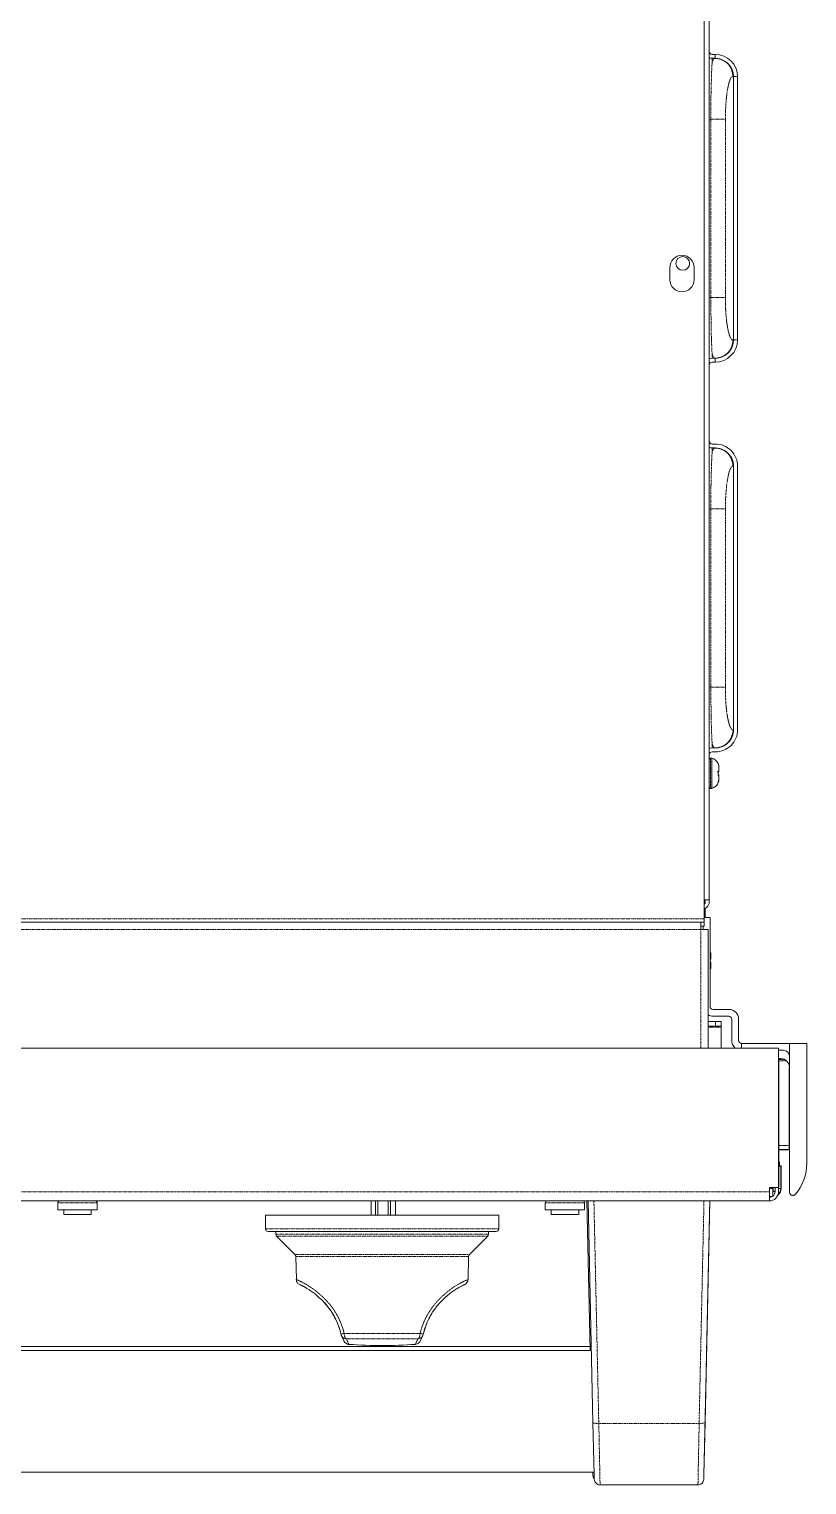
# Model space of a CAD drawing. Header units: millimetres. Extents: x 60499 to 556746, y 248297 to 497145.
# Drawn here: x 369468 to 376167, y 376752 to 389301 of the extents above; entities that cross this region are included whole.
import ezdxf

# ---------------------------------------------------------------- set-up
doc = ezdxf.new("R2010")
doc.units = ezdxf.units.MM
doc.linetypes.add('PHANTOM', pattern=[20, 10, -2, 2, -2, 2, -2])

msp = doc.modelspace()

# ---------------------------------------------------------------- linework, layer by layer
at = {"color": 7, "lineweight": 13, "ltscale": 0.03937}
for p, q in [((375326, 381796), (375326, 393029)), ((375284, 389995), (375284, 381630)), ((375536, 388892), (375536, 386621)), ((375569, 388892), (375569, 386621)), ((375569, 388892), (375569, 386621)), ((375536, 385533), (375536, 383261)), ((375570, 385533), (375570, 383261)), ((375334, 380876), (375334, 381644)), ((375255, 381601), (352102, 381601)), ((375317, 381538), (375317, 380517)), ((351433, 380517), (375924, 380517)), ((375924, 379314), (375924, 380517)), ((376018, 380556), (376018, 379273)), ((376167, 379525), (376167, 380556)), ((375927, 380381), (375927, 379595)), ((376016, 380351), (376016, 379678)), ((351513, 379199), (375844, 379199)), ((374272, 379199), (374300, 377911)), ((374283, 379199), (374325, 377288)), ((375332, 379199), (375290, 377288)), ((371503, 379078), (373515, 379078)), ((371526, 378937), (373492, 378937)), ((353097, 377911), (374311, 377911)), ((353098, 377944), (374300, 377944)), ((353074, 376861), (374334, 376861)), ((374386, 376752), (375229, 376752))]:
    msp.add_line(p, q, dxfattribs=at)
at = {"color": 7, "lineweight": 13, "ltscale": 0.000752847}
for p, q in [((375377, 389083), (375351, 389083)), ((375377, 389049), (375351, 389049)), ((375377, 386464), (375351, 386464)), ((375377, 386430), (375351, 386430))]:
    msp.add_line(p, q, dxfattribs=at)
at = {"color": 7, "linetype": 'PHANTOM', "lineweight": 13, "ltscale": 0.00112}
for p, q in [((375351, 389012), (375351, 389049)), ((375351, 385652), (375351, 385690)), ((375351, 383142), (375351, 383104))]:
    msp.add_line(p, q, dxfattribs=at)
at = {"color": 7, "lineweight": 13, "ltscale": 0.001}
msp.add_line((375377, 389049), (375377, 389083), dxfattribs=at)
at = {"color": 7, "linetype": 'PHANTOM', "lineweight": 13, "ltscale": 0.00017842}
for p, q in [((375530, 388892), (375536, 388892)), ((375536, 386621), (375530, 386621)), ((375530, 385533), (375536, 385533))]:
    msp.add_line(p, q, dxfattribs=at)
at = {"color": 7, "linetype": 'PHANTOM', "lineweight": 13, "ltscale": 0.000984733}
for p, q in [((375536, 388892), (375569, 388892)), ((375536, 386621), (375569, 386621))]:
    msp.add_line(p, q, dxfattribs=at)
at = {"color": 7, "linetype": 'PHANTOM', "lineweight": 13, "ltscale": 0.000419677}
for p, q in [((375340, 388524), (375326, 388524)), ((375340, 386988), (375326, 386988)), ((375340, 385165), (375326, 385165)), ((375340, 383629), (375326, 383629))]:
    msp.add_line(p, q, dxfattribs=at)
at = {"color": 7, "linetype": 'PHANTOM', "lineweight": 13, "ltscale": 0.03937}
for p, q in [((375340, 386988), (375340, 388524)), ((375465, 386988), (375465, 388524)), ((375340, 383629), (375340, 385165)), ((375465, 383629), (375465, 385165)), ((352073, 381630), (375284, 381630)), ((375255, 381538), (352102, 381538)), ((375255, 381538), (375255, 380517)), ((351513, 379279), (375844, 379279)), ((374333, 379199), (374375, 377281)), ((375281, 379199), (375239, 377281)), ((375331, 379199), (375290, 377288)), ((371505, 378958), (373513, 378958)), ((372509, 378913), (371593, 378913)), ((371600, 378895), (372509, 378895)), ((373425, 378913), (372509, 378913)), ((372509, 378895), (373418, 378895)), ((372509, 378738), (371758, 378738)), ((373260, 378738), (372509, 378738)), ((371765, 378721), (372509, 378721)), ((372509, 378721), (373253, 378721)), ((374375, 377281), (375239, 377281))]:
    msp.add_line(p, q, dxfattribs=at)
at = {"color": 7, "linetype": 'PHANTOM', "lineweight": 13, "ltscale": 0.003721}
for p, q in [((375465, 388524), (375340, 388524)), ((375465, 386988), (375340, 386988)), ((375465, 385165), (375340, 385165)), ((375465, 383629), (375340, 383629))]:
    msp.add_line(p, q, dxfattribs=at)
at = {"color": 7, "lineweight": 13, "ltscale": 0.003125}
for p, q in [((374987, 387246), (374987, 387141)), ((375197, 387246), (375197, 387141))]:
    msp.add_line(p, q, dxfattribs=at)
at = {"color": 7, "linetype": 'PHANTOM', "lineweight": 13, "ltscale": 0.001119}
msp.add_line((375351, 386501), (375351, 386464), dxfattribs=at)
at = {"color": 7, "lineweight": 13, "ltscale": 0.000999991}
msp.add_line((375377, 386464), (375377, 386430), dxfattribs=at)
at = {"color": 7, "lineweight": 13, "ltscale": 0.000752907}
for p, q in [((375377, 385724), (375351, 385724)), ((375377, 385690), (375351, 385690)), ((375377, 383104), (375351, 383104)), ((375377, 383071), (375351, 383071))]:
    msp.add_line(p, q, dxfattribs=at)
at = {"color": 7, "lineweight": 13, "ltscale": 0.000121175}
msp.add_line((375381, 385724), (375377, 385724), dxfattribs=at)
at = {"color": 7, "linetype": 'PHANTOM', "lineweight": 13, "ltscale": 0.00017836}
msp.add_line((375536, 383261), (375530, 383261), dxfattribs=at)
at = {"color": 7, "lineweight": 13, "ltscale": 0.000301932}
msp.add_line((375338, 383017), (375349, 383017), dxfattribs=at)
at = {"color": 7, "linetype": 'PHANTOM', "lineweight": 13, "ltscale": 0.007802}
msp.add_line((375338, 383017), (375338, 382755), dxfattribs=at)
at = {"color": 7, "lineweight": 13, "ltscale": 0.000301812}
for p, q in [((375338, 383017), (375348, 383017)), ((375338, 382755), (375348, 382755))]:
    msp.add_line(p, q, dxfattribs=at)
at = {"color": 7, "lineweight": 13, "ltscale": 0.003901}
for q in [(375348, 383017), (375348, 382755)]:
    msp.add_line((375348, 382886), q, dxfattribs=at)
at = {"color": 7, "lineweight": 13, "ltscale": 1.68207e-06}
msp.add_line((375349, 383017), (375349, 383017), dxfattribs=at)
at = {"color": 7, "linetype": 'PHANTOM', "lineweight": 13, "ltscale": 2.72654e-05}
msp.add_line((375401, 382971), (375402, 382971), dxfattribs=at)
at = {"color": 7, "lineweight": 13, "ltscale": 1.19583e-05}
msp.add_line((375401, 382971), (375401, 382971), dxfattribs=at)
at = {"color": 7, "linetype": 'PHANTOM', "lineweight": 13, "ltscale": 2.04605e-06}
msp.add_line((375402, 382971), (375402, 382971), dxfattribs=at)
at = {"color": 7, "lineweight": 13, "ltscale": 8.81886e-05}
msp.add_line((375403, 382899), (375406, 382899), dxfattribs=at)
at = {"color": 7, "lineweight": 13, "ltscale": 0.000899307}
for p, q in [((375410, 382903), (375410, 382933)), ((375340, 381288), (375340, 381318))]:
    msp.add_line(p, q, dxfattribs=at)
at = {"color": 7, "lineweight": 13, "ltscale": 8.99908e-05}
msp.add_line((375406, 382873), (375402, 382873), dxfattribs=at)
at = {"color": 7, "linetype": 'PHANTOM', "lineweight": 13, "ltscale": 2.66659e-05}
msp.add_line((375403, 382802), (375402, 382802), dxfattribs=at)
at = {"color": 7, "lineweight": 13, "ltscale": 1.17409e-05}
msp.add_line((375402, 382802), (375402, 382802), dxfattribs=at)
at = {"color": 7, "lineweight": 13, "ltscale": 0.000874437}
msp.add_line((375410, 382839), (375410, 382868), dxfattribs=at)
at = {"color": 7, "lineweight": 13, "ltscale": 0.00125}
for p, q in [((375284, 381796), (375326, 381796)), ((375430, 380747), (375430, 380705)), ((369767, 379124), (369767, 379082)), ((370003, 379124), (370003, 379082)), ((373966, 379124), (373966, 379082)), ((374202, 379124), (374202, 379082))]:
    msp.add_line(p, q, dxfattribs=at)
at = {"color": 7, "lineweight": 13, "ltscale": 0.000591969}
for p, q in [((375292, 381796), (375292, 381776)), ((375326, 381796), (375326, 381776))]:
    msp.add_line(p, q, dxfattribs=at)
at = {"color": 7, "lineweight": 13, "ltscale": 0.001489}
msp.add_line((375334, 381644), (375284, 381644), dxfattribs=at)
at = {"color": 7, "lineweight": 13, "ltscale": 0.000875037}
for p, q in [((375284, 381601), (375284, 381630)), ((375275, 381567), (375275, 381538))]:
    msp.add_line(p, q, dxfattribs=at)
at = {"color": 7, "lineweight": 13, "ltscale": 0.000683625}
msp.add_line((375305, 381731), (375287, 381716), dxfattribs=at)
at = {"color": 7, "lineweight": 13, "ltscale": 0.002277}
msp.add_line((375292, 381720), (375292, 381644), dxfattribs=at)
at = {"color": 7, "lineweight": 13, "ltscale": 0.000874977}
for p, q in [((375284, 381601), (375255, 381601)), ((375284, 381567), (375255, 381567))]:
    msp.add_line(p, q, dxfattribs=at)
at = {"color": 7, "lineweight": 13, "ltscale": 0.001865}
for p, q in [((375255, 381601), (375255, 381538)), ((375255, 381538), (375317, 381538))]:
    msp.add_line(p, q, dxfattribs=at)
at = {"color": 7, "lineweight": 13, "ltscale": 0.000990019}
msp.add_line((375284, 381601), (375284, 381567), dxfattribs=at)
at = {"color": 7, "lineweight": 13, "ltscale": 5.67098e-05}
msp.add_line((375334, 381284), (375336, 381284), dxfattribs=at)
at = {"color": 7, "lineweight": 13, "ltscale": 5.73106e-05}
msp.add_line((375336, 381258), (375334, 381258), dxfattribs=at)
at = {"color": 7, "linetype": 'PHANTOM', "lineweight": 13, "ltscale": 1.79021e-05}
for p, q in [((375340, 381318), (375340, 381319)), ((375340, 381224), (375340, 381224))]:
    msp.add_line(p, q, dxfattribs=at)
at = {"color": 7, "lineweight": 13, "ltscale": 1.79021e-05}
msp.add_line((375340, 381318), (375340, 381319), dxfattribs=at)
at = {"color": 7, "lineweight": 13, "ltscale": 0.000874317}
msp.add_line((375340, 381224), (375340, 381253), dxfattribs=at)
at = {"color": 7, "lineweight": 13, "ltscale": 1.76619e-05}
msp.add_line((375340, 381224), (375340, 381224), dxfattribs=at)
at = {"color": 7, "lineweight": 13, "ltscale": 0.001848}
for p, q in [((375379, 380747), (375317, 380747)), ((375379, 380705), (375317, 380705))]:
    msp.add_line(p, q, dxfattribs=at)
at = {"color": 7, "lineweight": 13, "ltscale": 0.00405}
for p, q in [((375495, 380851), (375359, 380851)), ((375359, 380792), (375495, 380792))]:
    msp.add_line(p, q, dxfattribs=at)
at = {"color": 7, "lineweight": 13, "ltscale": 0.0015}
for p, q in [((375379, 380747), (375430, 380747)), ((375430, 380705), (375379, 380705))]:
    msp.add_line(p, q, dxfattribs=at)
at = {"color": 7, "linetype": 'PHANTOM', "lineweight": 13, "ltscale": 0.00125}
msp.add_line((375379, 380705), (375379, 380747), dxfattribs=at)
at = {"color": 7, "lineweight": 13, "ltscale": 0.005525}
for p, q in [((375521, 380767), (375521, 380582)), ((375579, 380582), (375579, 380767))]:
    msp.add_line(p, q, dxfattribs=at)
at = {"color": 7, "linetype": 'PHANTOM', "lineweight": 13, "ltscale": 0.003348}
msp.add_line((375430, 380697), (375317, 380697), dxfattribs=at)
at = {"color": 7, "lineweight": 13, "ltscale": 0.000249908}
msp.add_line((375430, 380697), (375430, 380705), dxfattribs=at)
at = {"color": 7, "lineweight": 13, "ltscale": 0.005341}
msp.add_line((375430, 380517), (375430, 380697), dxfattribs=at)
at = {"color": 7, "lineweight": 13, "ltscale": 0.0123}
msp.add_line((375604, 380556), (376018, 380556), dxfattribs=at)
at = {"color": 7, "lineweight": 13, "ltscale": 0.001166}
msp.add_line((375604, 380556), (375604, 380517), dxfattribs=at)
at = {"color": 7, "lineweight": 13, "ltscale": 0.001253}
msp.add_line((375924, 380498), (375966, 380498), dxfattribs=at)
at = {"color": 7, "lineweight": 13, "ltscale": 0.00445}
msp.add_line((376167, 380556), (376018, 380556), dxfattribs=at)
at = {"color": 7, "lineweight": 13, "ltscale": 0.000513632}
msp.add_line((375924, 380427), (375941, 380427), dxfattribs=at)
at = {"color": 7, "linetype": 'PHANTOM', "lineweight": 13, "ltscale": 0.001473}
msp.add_line((375924, 380420), (375973, 380420), dxfattribs=at)
at = {"color": 7, "linetype": 'PHANTOM', "lineweight": 13, "ltscale": 0.002074}
msp.add_line((375993, 380406), (375924, 380406), dxfattribs=at)
at = {"color": 7, "lineweight": 13, "ltscale": 9.86415e-05}
for p, q in [((375924, 380406), (375927, 380406)), ((375924, 380381), (375927, 380381)), ((375924, 379320), (375927, 379320))]:
    msp.add_line(p, q, dxfattribs=at)
at = {"color": 7, "lineweight": 13, "ltscale": 0.000754049}
msp.add_line((375927, 380381), (375927, 380406), dxfattribs=at)
at = {"color": 7, "linetype": 'PHANTOM', "lineweight": 13, "ltscale": 0.002665}
msp.add_line((375927, 379678), (376016, 379678), dxfattribs=at)
at = {"color": 7, "lineweight": 13, "ltscale": 0.002665}
msp.add_line((376016, 379642), (375927, 379642), dxfattribs=at)
at = {"color": 7, "lineweight": 13, "ltscale": 0.002379}
msp.add_line((376007, 379641), (375927, 379641), dxfattribs=at)
at = {"color": 7, "lineweight": 13, "ltscale": 2.55915e-05}
msp.add_line((376007, 379642), (376007, 379641), dxfattribs=at)
at = {"color": 7, "lineweight": 13, "ltscale": 0.001086}
msp.add_line((376016, 379678), (376016, 379642), dxfattribs=at)
at = {"color": 7, "linetype": 'PHANTOM', "lineweight": 13, "ltscale": 9.86415e-05}
for p, q in [((375924, 379595), (375927, 379595)), ((375924, 379321), (375927, 379321))]:
    msp.add_line(p, q, dxfattribs=at)
at = {"color": 7, "lineweight": 13, "ltscale": 0.008178}
msp.add_line((375927, 379321), (375927, 379595), dxfattribs=at)
at = {"color": 7, "lineweight": 13, "ltscale": 0.000135166}
msp.add_line((375931, 379533), (375927, 379533), dxfattribs=at)
at = {"color": 7, "lineweight": 13, "ltscale": 0.000551359}
msp.add_line((375945, 379502), (375927, 379502), dxfattribs=at)
at = {"color": 7, "lineweight": 13, "ltscale": 0.000474584}
msp.add_line((375943, 379500), (375927, 379500), dxfattribs=at)
at = {"color": 7, "lineweight": 13, "ltscale": 0.00092598}
msp.add_line((375931, 379502), (375931, 379533), dxfattribs=at)
at = {"color": 7, "lineweight": 13, "ltscale": 0.0058}
msp.add_line((375943, 379306), (375943, 379500), dxfattribs=at)
at = {"color": 7, "lineweight": 13, "ltscale": 0.001575}
msp.add_line((375945, 379502), (375945, 379449), dxfattribs=at)
at = {"color": 7, "linetype": 'PHANTOM', "lineweight": 13, "ltscale": 7.65342e-05}
msp.add_line((375945, 379449), (375943, 379449), dxfattribs=at)
at = {"color": 7, "lineweight": 13, "ltscale": 0.002891}
msp.add_line((375945, 379352), (375945, 379449), dxfattribs=at)
at = {"color": 7, "lineweight": 13, "ltscale": 0.002362}
for p, q in [((375924, 379314), (375844, 379314)), ((375844, 379199), (375844, 379279))]:
    msp.add_line(p, q, dxfattribs=at)
at = {"color": 7, "lineweight": 13, "ltscale": 0.001044}
for p, q in [((375844, 379314), (375844, 379279)), ((375894, 379314), (375894, 379279)), ((375924, 379279), (375924, 379314))]:
    msp.add_line(p, q, dxfattribs=at)
at = {"color": 7, "linetype": 'PHANTOM', "lineweight": 13, "ltscale": 0.000885791}
msp.add_line((375874, 379306), (375844, 379306), dxfattribs=at)
at = {"color": 7, "lineweight": 13, "ltscale": 0.000247144}
msp.add_line((375874, 379306), (375874, 379314), dxfattribs=at)
at = {"color": 7, "lineweight": 13, "ltscale": 7.60536e-05}
msp.add_line((375874, 379308), (375877, 379308), dxfattribs=at)
at = {"color": 7, "lineweight": 13, "ltscale": 0.001976}
msp.add_line((375874, 379239), (375874, 379306), dxfattribs=at)
at = {"color": 7, "lineweight": 13, "ltscale": 0.000167006}
msp.add_line((375877, 379314), (375877, 379308), dxfattribs=at)
at = {"color": 7, "lineweight": 13, "ltscale": 0.000926701}
msp.add_line((375877, 379308), (375877, 379277), dxfattribs=at)
at = {"color": 7, "lineweight": 13, "ltscale": 0.000573226}
msp.add_line((375943, 379306), (375924, 379306), dxfattribs=at)
at = {"color": 7, "lineweight": 13, "ltscale": 1.60998e-05}
msp.add_line((375927, 379320), (375927, 379321), dxfattribs=at)
at = {"color": 7, "lineweight": 13, "ltscale": 7.65342e-05}
msp.add_line((375945, 379352), (375943, 379352), dxfattribs=at)
at = {"color": 7, "lineweight": 13, "ltscale": 7.65943e-05}
msp.add_line((375945, 379307), (375943, 379307), dxfattribs=at)
at = {"color": 7, "lineweight": 13, "ltscale": 0.001334}
msp.add_line((375945, 379352), (375945, 379307), dxfattribs=at)
at = {"color": 7, "lineweight": 13, "ltscale": 0.000230744}
msp.add_line((376043, 379247), (376051, 379247), dxfattribs=at)
at = {"color": 7, "linetype": 'PHANTOM', "lineweight": 13, "ltscale": 0.002629}
for p, q in [((369715, 379183), (369803, 379183)), ((373914, 379183), (374002, 379183))]:
    msp.add_line(p, q, dxfattribs=at)
at = {"color": 7, "lineweight": 13, "ltscale": 0.001758}
for p, q in [((369715, 379183), (369715, 379124)), ((370054, 379183), (370054, 379124)), ((373914, 379183), (373914, 379124)), ((374253, 379183), (374253, 379124))]:
    msp.add_line(p, q, dxfattribs=at)
at = {"color": 7, "lineweight": 13, "ltscale": 0.002629}
for p, q in [((369715, 379124), (369803, 379124)), ((373914, 379124), (374002, 379124))]:
    msp.add_line(p, q, dxfattribs=at)
at = {"color": 7, "linetype": 'PHANTOM', "lineweight": 13, "ltscale": 0.007471}
for p, q in [((369803, 379183), (370054, 379183)), ((374002, 379183), (374253, 379183))]:
    msp.add_line(p, q, dxfattribs=at)
at = {"color": 7, "lineweight": 13, "ltscale": 0.007471}
for p, q in [((369803, 379124), (370054, 379124)), ((374002, 379124), (374253, 379124))]:
    msp.add_line(p, q, dxfattribs=at)
at = {"color": 7, "lineweight": 13, "ltscale": 0.00361}
for p, q in [((372415, 379199), (372415, 379078)), ((372453, 379199), (372453, 379078)), ((372473, 379078), (372473, 379199)), ((372561, 379199), (372561, 379078)), ((372581, 379199), (372581, 379078)), ((372623, 379199), (372623, 379078))]:
    msp.add_line(p, q, dxfattribs=at)
at = {"color": 7, "lineweight": 13, "ltscale": 0.000777898}
msp.add_line((375870, 379237), (375844, 379237), dxfattribs=at)
at = {"color": 7, "lineweight": 13, "ltscale": 0.000526969}
msp.add_line((375844, 379217), (375844, 379199), dxfattribs=at)
at = {"color": 7, "lineweight": 13, "ltscale": 0.001828}
for p, q in [((369767, 379082), (369828, 379082)), ((373966, 379082), (374027, 379082))]:
    msp.add_line(p, q, dxfattribs=at)
at = {"color": 7, "lineweight": 13, "ltscale": 0.005197}
for p, q in [((369828, 379082), (370003, 379082)), ((374027, 379082), (374202, 379082))]:
    msp.add_line(p, q, dxfattribs=at)
at = {"color": 7, "lineweight": 13, "ltscale": 0.003586}
for p, q in [((371505, 378958), (371503, 379078)), ((373513, 378958), (373515, 379078))]:
    msp.add_line(p, q, dxfattribs=at)
at = {"color": 7, "lineweight": 13, "ltscale": 0.000727806}
msp.add_line((371593, 378913), (371592, 378937), dxfattribs=at)
at = {"color": 7, "lineweight": 13, "ltscale": 0.006635}
for p, q in [((371600, 378895), (371758, 378738)), ((373418, 378895), (373260, 378738))]:
    msp.add_line(p, q, dxfattribs=at)
at = {"color": 7, "lineweight": 13, "ltscale": 0.000727808}
msp.add_line((373426, 378937), (373425, 378913), dxfattribs=at)
at = {"color": 7, "lineweight": 13, "ltscale": 0.005899}
for p, q in [((371770, 378522), (371765, 378721)), ((373249, 378522), (373253, 378721))]:
    msp.add_line(p, q, dxfattribs=at)
at = {"color": 7, "lineweight": 13, "ltscale": 0.000188141}
msp.add_line((371800, 378477), (371805, 378475), dxfattribs=at)
at = {"color": 7, "lineweight": 13, "ltscale": 6.0233e-06}
msp.add_line((372028, 378303), (372028, 378303), dxfattribs=at)
at = {"color": 7, "lineweight": 13, "ltscale": 0.000164842}
msp.add_line((372029, 378303), (372032, 378298), dxfattribs=at)
at = {"color": 7, "lineweight": 13, "ltscale": 0.00016488}
msp.add_line((372989, 378303), (372986, 378298), dxfattribs=at)
at = {"color": 7, "linetype": 'PHANTOM', "lineweight": 13, "ltscale": 0.000213136}
msp.add_line((372989, 378302), (372993, 378307), dxfattribs=at)
at = {"color": 7, "lineweight": 13, "ltscale": 3.69455e-05}
msp.add_line((372989, 378302), (372989, 378303), dxfattribs=at)
at = {"color": 7, "linetype": 'PHANTOM', "lineweight": 13, "ltscale": 5.6822e-05}
msp.add_line((372107, 378185), (372108, 378183), dxfattribs=at)
at = {"color": 7, "linetype": 'PHANTOM', "lineweight": 13, "ltscale": 4.68577e-06}
msp.add_line((372156, 378047), (372156, 378047), dxfattribs=at)
at = {"color": 7, "linetype": 'PHANTOM', "lineweight": 13, "ltscale": 0.009722}
msp.add_line((372182, 378058), (372509, 378058), dxfattribs=at)
at = {"color": 7, "linetype": 'PHANTOM', "lineweight": 13, "ltscale": 0.009161}
msp.add_line((372201, 378010), (372509, 378010), dxfattribs=at)
at = {"color": 7, "linetype": 'PHANTOM', "lineweight": 13, "ltscale": 0.009724}
msp.add_line((372509, 378058), (372836, 378058), dxfattribs=at)
at = {"color": 7, "linetype": 'PHANTOM', "lineweight": 13, "ltscale": 0.009162}
msp.add_line((372509, 378010), (372817, 378010), dxfattribs=at)
at = {"color": 7, "lineweight": 13, "ltscale": 1.5934e-05}
msp.add_line((372837, 377992), (372837, 377992), dxfattribs=at)
at = {"color": 7, "linetype": 'PHANTOM', "lineweight": 13, "ltscale": 3.05906e-06}
msp.add_line((372862, 378047), (372862, 378047), dxfattribs=at)
at = {"color": 7, "lineweight": 13, "ltscale": 0.013453}
for p, q in [((374325, 377288), (374335, 376837)), ((375280, 376837), (375290, 377288))]:
    msp.add_line(p, q, dxfattribs=at)
at = {"color": 7, "linetype": 'PHANTOM', "lineweight": 13, "ltscale": 0.03937}
for points in [[(375351, 389012), (375347, 388936), (375344, 388832), (375341, 388710), (375340, 388524)], [(375465, 388524), (375468, 388624), (375471, 388672), (375475, 388716), (375483, 388777), (375493, 388826), (375499, 388846), (375505, 388863), (375513, 388879), (375521, 388889), (375526, 388891), (375530, 388892)], [(375340, 386988), (375340, 386926), (375343, 386725), (375345, 386635), (375348, 386559), (375351, 386501)], [(375530, 386621), (375526, 386621), (375522, 386624), (375514, 386632), (375506, 386647), (375500, 386662), (375495, 386679), (375485, 386723), (375479, 386760), (375474, 386801), (375470, 386847), (375467, 386896), (375465, 386988)], [(375351, 385652), (375347, 385577), (375344, 385473), (375341, 385351), (375340, 385165)], [(375465, 385165), (375468, 385265), (375471, 385312), (375475, 385357), (375483, 385417), (375493, 385467), (375499, 385487), (375505, 385504), (375513, 385520), (375521, 385530), (375526, 385532), (375530, 385533)], [(375340, 383629), (375340, 383567), (375343, 383366), (375345, 383276), (375348, 383200), (375351, 383142)], [(375530, 383261), (375526, 383262), (375522, 383264), (375514, 383273), (375506, 383288), (375500, 383302), (375495, 383320), (375485, 383363), (375479, 383400), (375474, 383442), (375470, 383488), (375467, 383537), (375465, 383629)], [(375402, 382903), (375409, 382903), (375410, 382903), (375410, 382903), (375410, 382903)], [(375410, 382868), (375410, 382868), (375410, 382868), (375409, 382868), (375402, 382868)], [(375334, 381288), (375339, 381288), (375340, 381288), (375340, 381288), (375340, 381288)], [(375340, 381253), (375340, 381253), (375340, 381253), (375340, 381253), (375334, 381253)], [(372182, 378058), (372168, 378107), (372150, 378155), (372128, 378202), (372114, 378227), (372099, 378251), (372084, 378274), (372067, 378297), (372036, 378332), (372004, 378365), (371971, 378396), (371937, 378424), (371904, 378448), (371861, 378476), (371823, 378497), (371781, 378518), (371770, 378522), (371770, 378522)], [(372949, 378293), (372986, 378337), (373025, 378376), (373064, 378410)], [(372836, 378058), (372851, 378110), (372870, 378160), (372893, 378208), (372920, 378252), (372949, 378293)], [(372862, 378047), (372875, 378095), (372892, 378141), (372911, 378185)], [(375290, 377288), (375279, 376802), (375279, 376801), (375279, 376801), (375280, 376837)]]:
    msp.add_lwpolyline(points, dxfattribs=at)
at = {"color": 7, "lineweight": 13, "ltscale": 0.03937}
for points in [[(371861, 378445), (371839, 378458), (371828, 378464), (371811, 378472), (371799, 378478), (371793, 378481), (371783, 378489), (371781, 378492)], [(373091, 378400), (373048, 378363), (373009, 378325), (372983, 378295)], [(372078, 378234), (372095, 378206), (372110, 378177), (372124, 378146), (372136, 378114), (372147, 378081), (372156, 378047)], [(372159, 378038), (372180, 377993), (372189, 377979), (372201, 377969), (372216, 377963), (372223, 377962)], [(374323, 376861), (374324, 376834), (374326, 376821), (374332, 376808), (374335, 376803)], [(374335, 376837), (374336, 376801), (374337, 376790), (374343, 376776), (374351, 376766), (374361, 376758), (374373, 376753), (374386, 376752)], [(375280, 376837), (375279, 376801), (375278, 376790), (375272, 376776), (375264, 376766), (375254, 376758), (375241, 376753), (375229, 376752)]]:
    msp.add_lwpolyline(points, dxfattribs=at)
msp.add_circle((375098, 387281), 58.8, dxfattribs=at)
for centre, radius, start, end in [((375351, 389108), 25.2, 180.0001, 270.0001), ((375351, 389108), 58.8, 244.6213, 270.0001), ((375092, 387246), 105, 0, 180), ((375092, 387141), 105, 180, 0), ((375351, 386405), 58.8, 90.0001, 115.379), ((375351, 386405), 25.2, 90.0001, 180.0001), ((375351, 385749), 25.2, 180.0001, 270.0001), ((375351, 385749), 58.8, 244.6213, 270.0001), ((375351, 383046), 58.8, 90.0001, 115.379), ((375351, 383046), 25.2, 90.0001, 180.0001), ((375338, 383005), 12.6, 90, 166.5223), ((375338, 383005), 12.6, 89.9999, 141.4675), ((375326, 382936), 84, 24.3803, 74.2917), ((375326, 382936), 84, 24.3803, 74.2916), ((375398, 382969), 4.21, 347.5876, 24.3492), ((375322, 382934), 88.2, 359.7101, 24.898), ((375398, 382969), 4.2, 348.6981, 24.3702), ((375398, 382901), 4.66, 5.8796, 28.442), ((375217, 382886), 186, 359.9683, 4.7088), ((375217, 382886), 186, 355.0197, 0.0366), ((375322, 382934), 88, 359.7624, 23.2865), ((375322, 382934), 88, 359.7625, 23.2866), ((375215, 382886), 188, 359.9803, 3.8181), ((375216, 382886), 187, 355.9029, 0.0218), ((375406, 382903), 4.2, 270, 360), ((375319, 382933), 91.1, 359.9268, 10.1507), ((375338, 382768), 12.6, 193.4866, 270), ((375326, 382836), 84, 285.7083, 336.2801), ((375326, 382836), 84, 321.4527, 336.2801), ((375398, 382870), 4.68, 331.2313, 353.8357), ((375321, 382839), 88.3, 335.7471, 0.2801), ((375322, 382838), 88.1, 337.2913, 0.2295), ((375322, 382838), 88.1, 337.3411, 0.2289), ((375399, 382804), 4.2, 336.2786, 10.3397), ((375399, 382804), 4.2, 336.2851, 11.6713), ((375406, 382868), 4.2, 360, 90), ((375317, 382839), 92.3, 353.4446, 0.0342), ((375267, 381776), 25.2, 311.7911, 0.0001), ((375267, 381776), 58.8, 310.0001, 0.0001), ((375309, 381691), 33, 130.0001, 138.2341), ((375252, 381319), 88.3, 359.7895, 21.4153), ((375252, 381318), 88.7, 359.7657, 21.4332), ((375252, 381319), 88.3, 359.7896, 21.411), ((375252, 381319), 88.3, 359.7895, 21.4137), ((375336, 381288), 4.2, 270, 360), ((375336, 381253), 4.2, 360, 90), ((375249, 381318), 91.3, 359.9337, 9.5427), ((375252, 381224), 88.2, 338.4582, 0.212), ((375251, 381224), 88.7, 338.6489, 0.2329), ((375252, 381223), 88.2, 338.5161, 0.2113), ((375252, 381223), 88.2, 338.5143, 0.2113), ((375248, 381224), 92.5, 353.9778, 0.0288), ((375359, 380876), 25.2, 180, 270.0001), ((375359, 380876), 84, 240.0319, 270.0001), ((375495, 380767), 84, 0.0001, 90.0001), ((375495, 380767), 25.2, 0.0001, 90.0001), ((375604, 380582), 84, 180, 230.0469), ((375604, 380582), 25.2, 180, 270.0001), ((375966, 380445), 52.1, 0.0001, 90.0001), ((375941, 380351), 75.6, 0.0001, 90.0001), ((375749, 379525), 418, 320.1419, 0.0001), ((375844, 379279), 49.5, 270, 0), ((375844, 379279), 79.4, 270, 0), ((375874, 379306), 28.6, 269.9793, 313.8758), ((375877, 379307), 28.6, 269.984, 300.1926), ((375877, 379307), 68.9, 308.4658, 0.0001), ((375874, 379306), 68.9, 311.4932, 0.0001), ((376043, 379273), 25.2, 180, 270.0001), ((376051, 379273), 25.2, 270.0001, 320.1419), ((369732, 379183), 16.5, 90, 180), ((370038, 379183), 16.5, 0, 90), ((373931, 379183), 16.5, 90, 180), ((374237, 379183), 16.5, 0, 90), ((371526, 378958), 21, 181, 270), ((371618, 378913), 25.2, 181.31, 225), ((373400, 378913), 25.2, 315, 358.69), ((373492, 378958), 21, 270, 359), ((371740, 378720), 25.2, 1.31, 45), ((373278, 378720), 25.2, 135, 178.69), ((371820, 378523), 50.4, 181.3016, 218.5955), ((373198, 378523), 50.3, 293.6423, 358.7179), ((371579, 377987), 538, 60.6514, 65.0093), ((371508, 377862), 682, 51.6865, 58.8095), ((371499, 377848), 698, 43.799, 51.7807), ((373509, 377864), 680, 121.1029, 127.9568), ((373474, 377924), 610, 116.2795, 121.2143), ((373447, 377971), 556, 114.2392, 115.865), ((371525, 377873), 662, 40.5367, 43.8633), ((371527, 377875), 660, 40.3423, 43.0128), ((371514, 377877), 668, 27.2513, 39.6417), ((373504, 377877), 668, 140.3612, 152.7525), ((372204, 378059), 49.5, 193.766, 204.3618), ((372205, 378059), 50.4, 193.878, 206.8958), ((372205, 378059), 50.4, 193.822, 205.2767), ((374763, 379222), 2861, 204.4493, 205.4845), ((372204, 378059), 49.3, 206.8972, 266.8398), ((372791, 378013), 50.4, 273.927, 344.3018), ((372814, 378059), 49.1, 273.0533, 331.9677), ((371261, 378754), 1751, 334.2175, 335.8726), ((370168, 379262), 2956, 334.5501, 335.5214), ((372813, 378059), 50.4, 331.8754, 346.1709), ((372812, 378060), 51.4, 334.386, 346.0393), ((372509, 382128), 4175, 266.076, 273.9271)]:
    msp.add_arc(centre, radius, start, end, dxfattribs=at)
at = {"color": 7, "linetype": 'PHANTOM', "lineweight": 13, "ltscale": 0.03937}
for centre, radius, start, end in [((375322, 382934), 88.1, 359.7319, 25.2042), ((375223, 382886), 179, 359.9565, 5.44), ((375224, 382886), 179, 354.2753, 0.0477), ((375322, 382839), 88.2, 335.4496, 0.2644), ((375252, 381318), 88.7, 359.7902, 21.2397), ((375252, 381224), 88.6, 338.6371, 0.2165), ((373567, 377798), 792, 118.029, 122.1812), ((373493, 377935), 636, 115.0784, 117.9141), ((373411, 378122), 432, 112.0734, 115.7767), ((371575, 377977), 549, 61.5425, 65.1931), ((373571, 377788), 803, 122.038, 129.1605), ((373442, 377979), 546, 115.5764, 117.3066), ((371531, 377878), 655, 40.435, 42.5533), ((371581, 377919), 589, 32.5492, 40.6273), ((371610, 377938), 555, 28.1763, 32.4619), ((373409, 377938), 556, 147.5275, 153.2308), ((373433, 377923), 584, 140.4236, 147.4663), ((374013, 378871), 2032, 203.94, 205.4255), ((374852, 379215), 2912, 204.4628, 205.4849), ((370007, 379289), 3087, 334.5562, 335.52), ((1078421, 391287), 704185, 181.139612, 181.182711), ((1079011, 363007), 703916, 178.838067, 178.881165)]:
    msp.add_arc(centre, radius, start, end, dxfattribs=at)
for centre, major_axis, ratio, start_param, end_param in [((375375, 388518), (0, -531), 0.122831, 3.141565, 3.520172), ((375375, 388892), (0, -157), 0.984809, 1.570795, 3.141591), ((375375, 386621), (0, 157), 0.984809, 3.141591, 4.712388), ((375375, 386990), (0, -526), 0.123381, 5.902864, 6.283191), ((375375, 385159), (0, -531), 0.122831, 3.141565, 3.520172), ((375375, 385533), (0, -157), 0.984809, 1.570795, 3.141591), ((375375, 383261), (0, 157), 0.984809, 3.141591, 4.712388), ((375375, 383631), (0, -526), 0.123381, 5.902864, 6.283191), ((372205, 378059), (49.1, 11.4), 0.103026, 2.02873, 3.143134), ((372205, 378059), (0, -50.4), 0.448082, 4.735236, 6.117848), ((372813, 378059), (0, -50.4), 0.448198, 0.165341, 1.547928), ((372813, 378059), (49.1, -11.4), 0.102325, 6.282243, 7.396262), ((374375, 377290), (50.4, 1.1), 0.165595, 3.141387, 4.70857), ((375239, 377290), (-50.4, 1.1), 0.165604, 1.574204, 3.141387)]:
    msp.add_ellipse(centre, major_axis=major_axis, ratio=ratio, start_param=start_param, end_param=end_param, dxfattribs=at)
at = {"color": 7, "lineweight": 13, "ltscale": 0.03937}
for centre, major_axis, ratio, start_param, end_param in [((375377, 388892), (193, 0), 0.990067, 6.283154, 7.853949), ((375377, 388892), (193, 0), 0.990067, 6.283154, 7.853949), ((375377, 388892), (159, 0), 0.984808, 6.283093, 7.853885), ((375377, 386621), (193, 0), 0.990067, 4.712423, 6.283218), ((375377, 386621), (159, 0), 0.984808, 4.712486, 6.283278), ((375377, 386621), (193, 0), 0.990067, 4.712423, 6.283218), ((375377, 385533), (194, 0), 0.984808, 6.283185, 7.853982), ((375377, 385533), (159, 0), 0.984808, 6.283185, 7.853982), ((375377, 383261), (-194, 0), 0.984808, 1.570796, 3.141593), ((375377, 383261), (-159, 0), 0.984808, 1.570796, 3.141593), ((370121, 375218), (-1834, -3139), 0.304184, 2.838647, 2.9568), ((373163, 377863), (-6, -521), 0.619839, 4.045531, 4.358922), ((373252, 377739), (99, -650), 0.618423, 3.861294, 4.125674)]:
    msp.add_ellipse(centre, major_axis=major_axis, ratio=ratio, start_param=start_param, end_param=end_param, dxfattribs=at)

doc.saveas('drawing.dxf')
